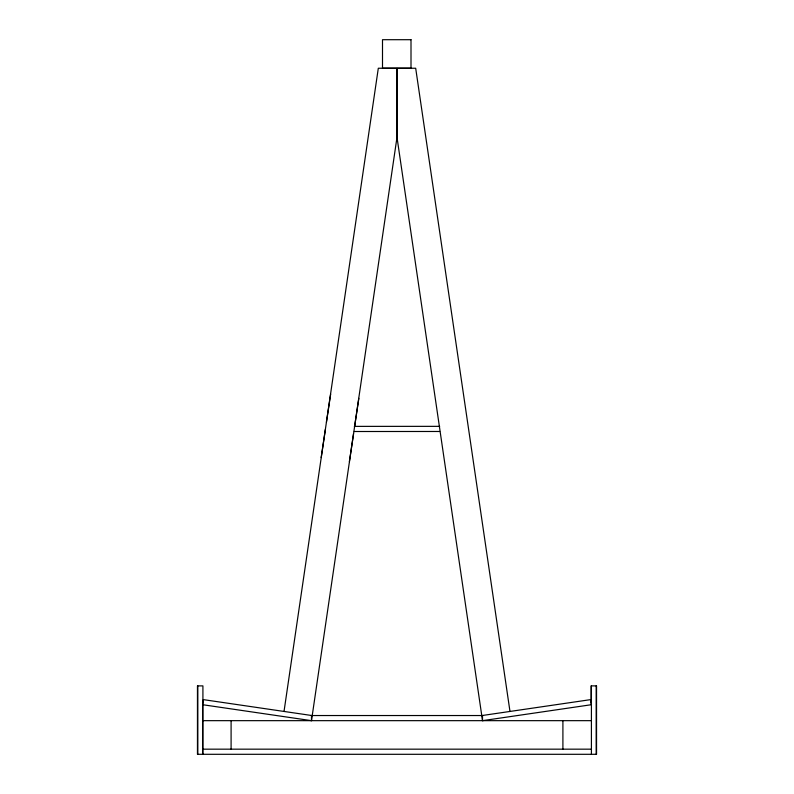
<?xml version="1.0" encoding="UTF-8"?>
<svg xmlns="http://www.w3.org/2000/svg" width="794" height="794" viewBox="0 0 794 794"><rect width="100%" height="100%" fill="white"/><g stroke="black" fill="none" stroke-linecap="round" stroke-linejoin="round"><path stroke-width="1.19" d="M202.589 754.3L202.589 704.705L203.333 699.623L312.231 715.583M284.024 711.454L378.311 68.244L396.752 68.244L396.752 139L311.486 720.664L202.589 704.705M321.173 457.602L325.371 429.415M349.39 461.642L353.568 433.603M326.413 422.289L330.661 394.102M354.63 426.378L358.848 398.34M481.769 715.583L590.667 699.623L591.411 704.705L482.514 720.664L397.248 139L397.248 68.244L415.689 68.244L509.976 711.454M354.313 426.378L439.678 426.348M354.313 431.509L439.678 431.479M202.589 720.664L591.411 720.664M202.589 749.169L591.411 749.169M596.215 685.887L596.215 754.3M591.411 685.887L591.411 754.3M591.083 702.988L591.083 685.887L596.542 685.887L596.542 754.3L197.458 754.3L197.458 685.887L202.917 685.887L202.917 754.3M562.906 720.664L562.906 749.169M482.514 720.664L482.514 715.533L311.486 715.533L311.486 720.664M231.094 720.664L231.094 749.169M197.785 685.887L197.785 754.3M411.004 39.7L382.5 39.7L382.5 68.205L411.004 68.205L411.004 39.7"/></g></svg>
